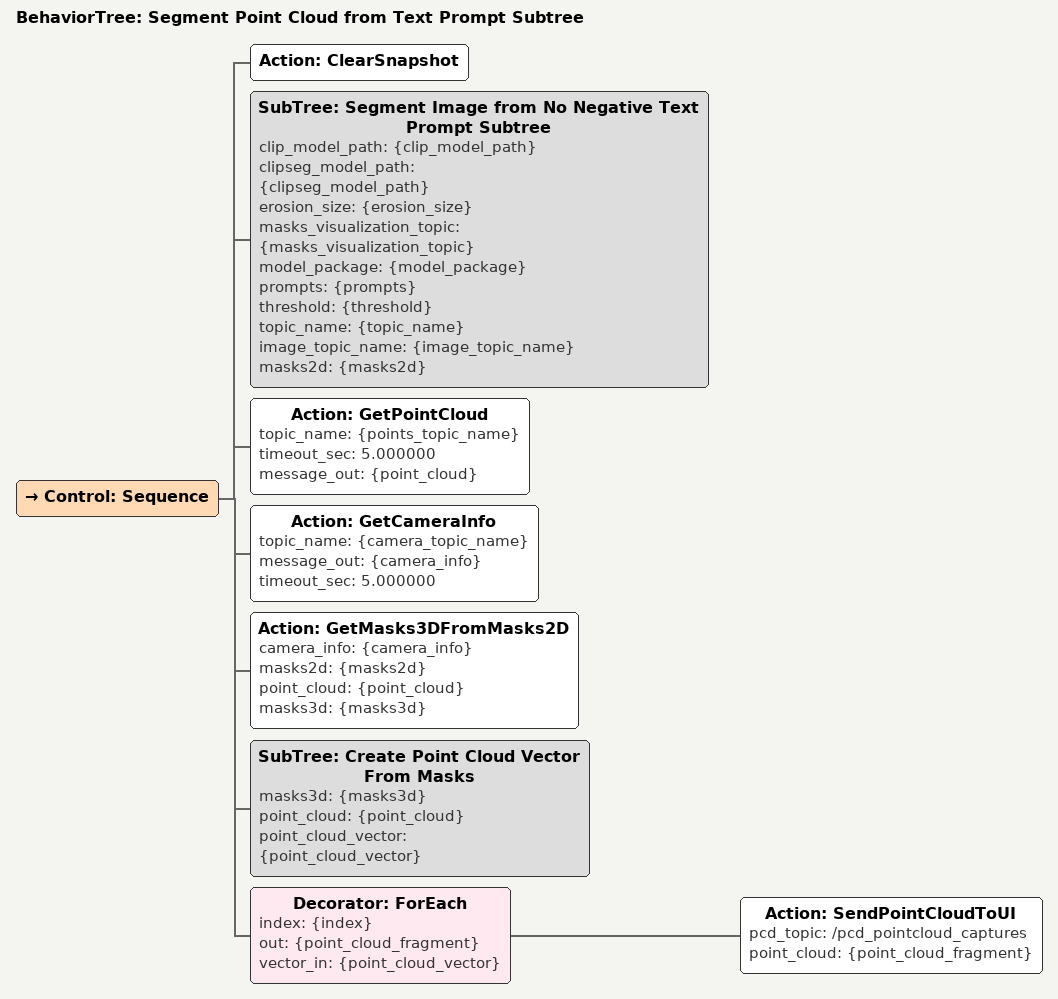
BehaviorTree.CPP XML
<?xml version='1.0' encoding='utf-8'?>
<root BTCPP_format="4" main_tree_to_execute="Segment Point Cloud from Text Prompt Subtree">
  <BehaviorTree ID="Segment Point Cloud from Text Prompt Subtree" _description="Captures a point cloud and requests the user to click an object in the image to be segmented. The point cloud is then filtered to only include the selected object." camera_topic_name="/wrist_camera/camera_info" decoder_model_path="models/decoder.onnx" encoder_model_path="models/sam2_hiera_large_encoder.onnx" image_topic_name="/wrist_camera/color" masks_visualization_topic="/masks_visualization" model_package="lab_sim" points_topic_name="/wrist_camera/points" clip_model_path="{clip_model_path}" clipseg_model_path="{clipseg_model_path}" erosion_size="{erosion_size}" prompts="{prompts}" threshold="{threshold}" masks3d="{masks3d}" point_cloud="{point_cloud}">
    <Control ID="Sequence">
      <Action ID="ClearSnapshot"/>
      <SubTree ID="Segment Image from No Negative Text Prompt Subtree" clip_model_path="{clip_model_path}" clipseg_model_path="{clipseg_model_path}" erosion_size="{erosion_size}" masks_visualization_topic="{masks_visualization_topic}" model_package="{model_package}" prompts="{prompts}" threshold="{threshold}" topic_name="{topic_name}" image_topic_name="{image_topic_name}" masks2d="{masks2d}"/>
      <Action ID="GetPointCloud" topic_name="{points_topic_name}" timeout_sec="5.000000" message_out="{point_cloud}"/>
      <Action ID="GetCameraInfo" topic_name="{camera_topic_name}" message_out="{camera_info}" timeout_sec="5.000000"/>
      <Action ID="GetMasks3DFromMasks2D" camera_info="{camera_info}" masks2d="{masks2d}" point_cloud="{point_cloud}" masks3d="{masks3d}"/>
      <SubTree ID="Create Point Cloud Vector From Masks" masks3d="{masks3d}" point_cloud="{point_cloud}" point_cloud_vector="{point_cloud_vector}"/>
      <Decorator ID="ForEach" index="{index}" out="{point_cloud_fragment}" vector_in="{point_cloud_vector}">
        <Action ID="SendPointCloudToUI" pcd_topic="/pcd_pointcloud_captures" point_cloud="{point_cloud_fragment}"/>
      </Decorator>
    </Control>
  </BehaviorTree>
</root>
